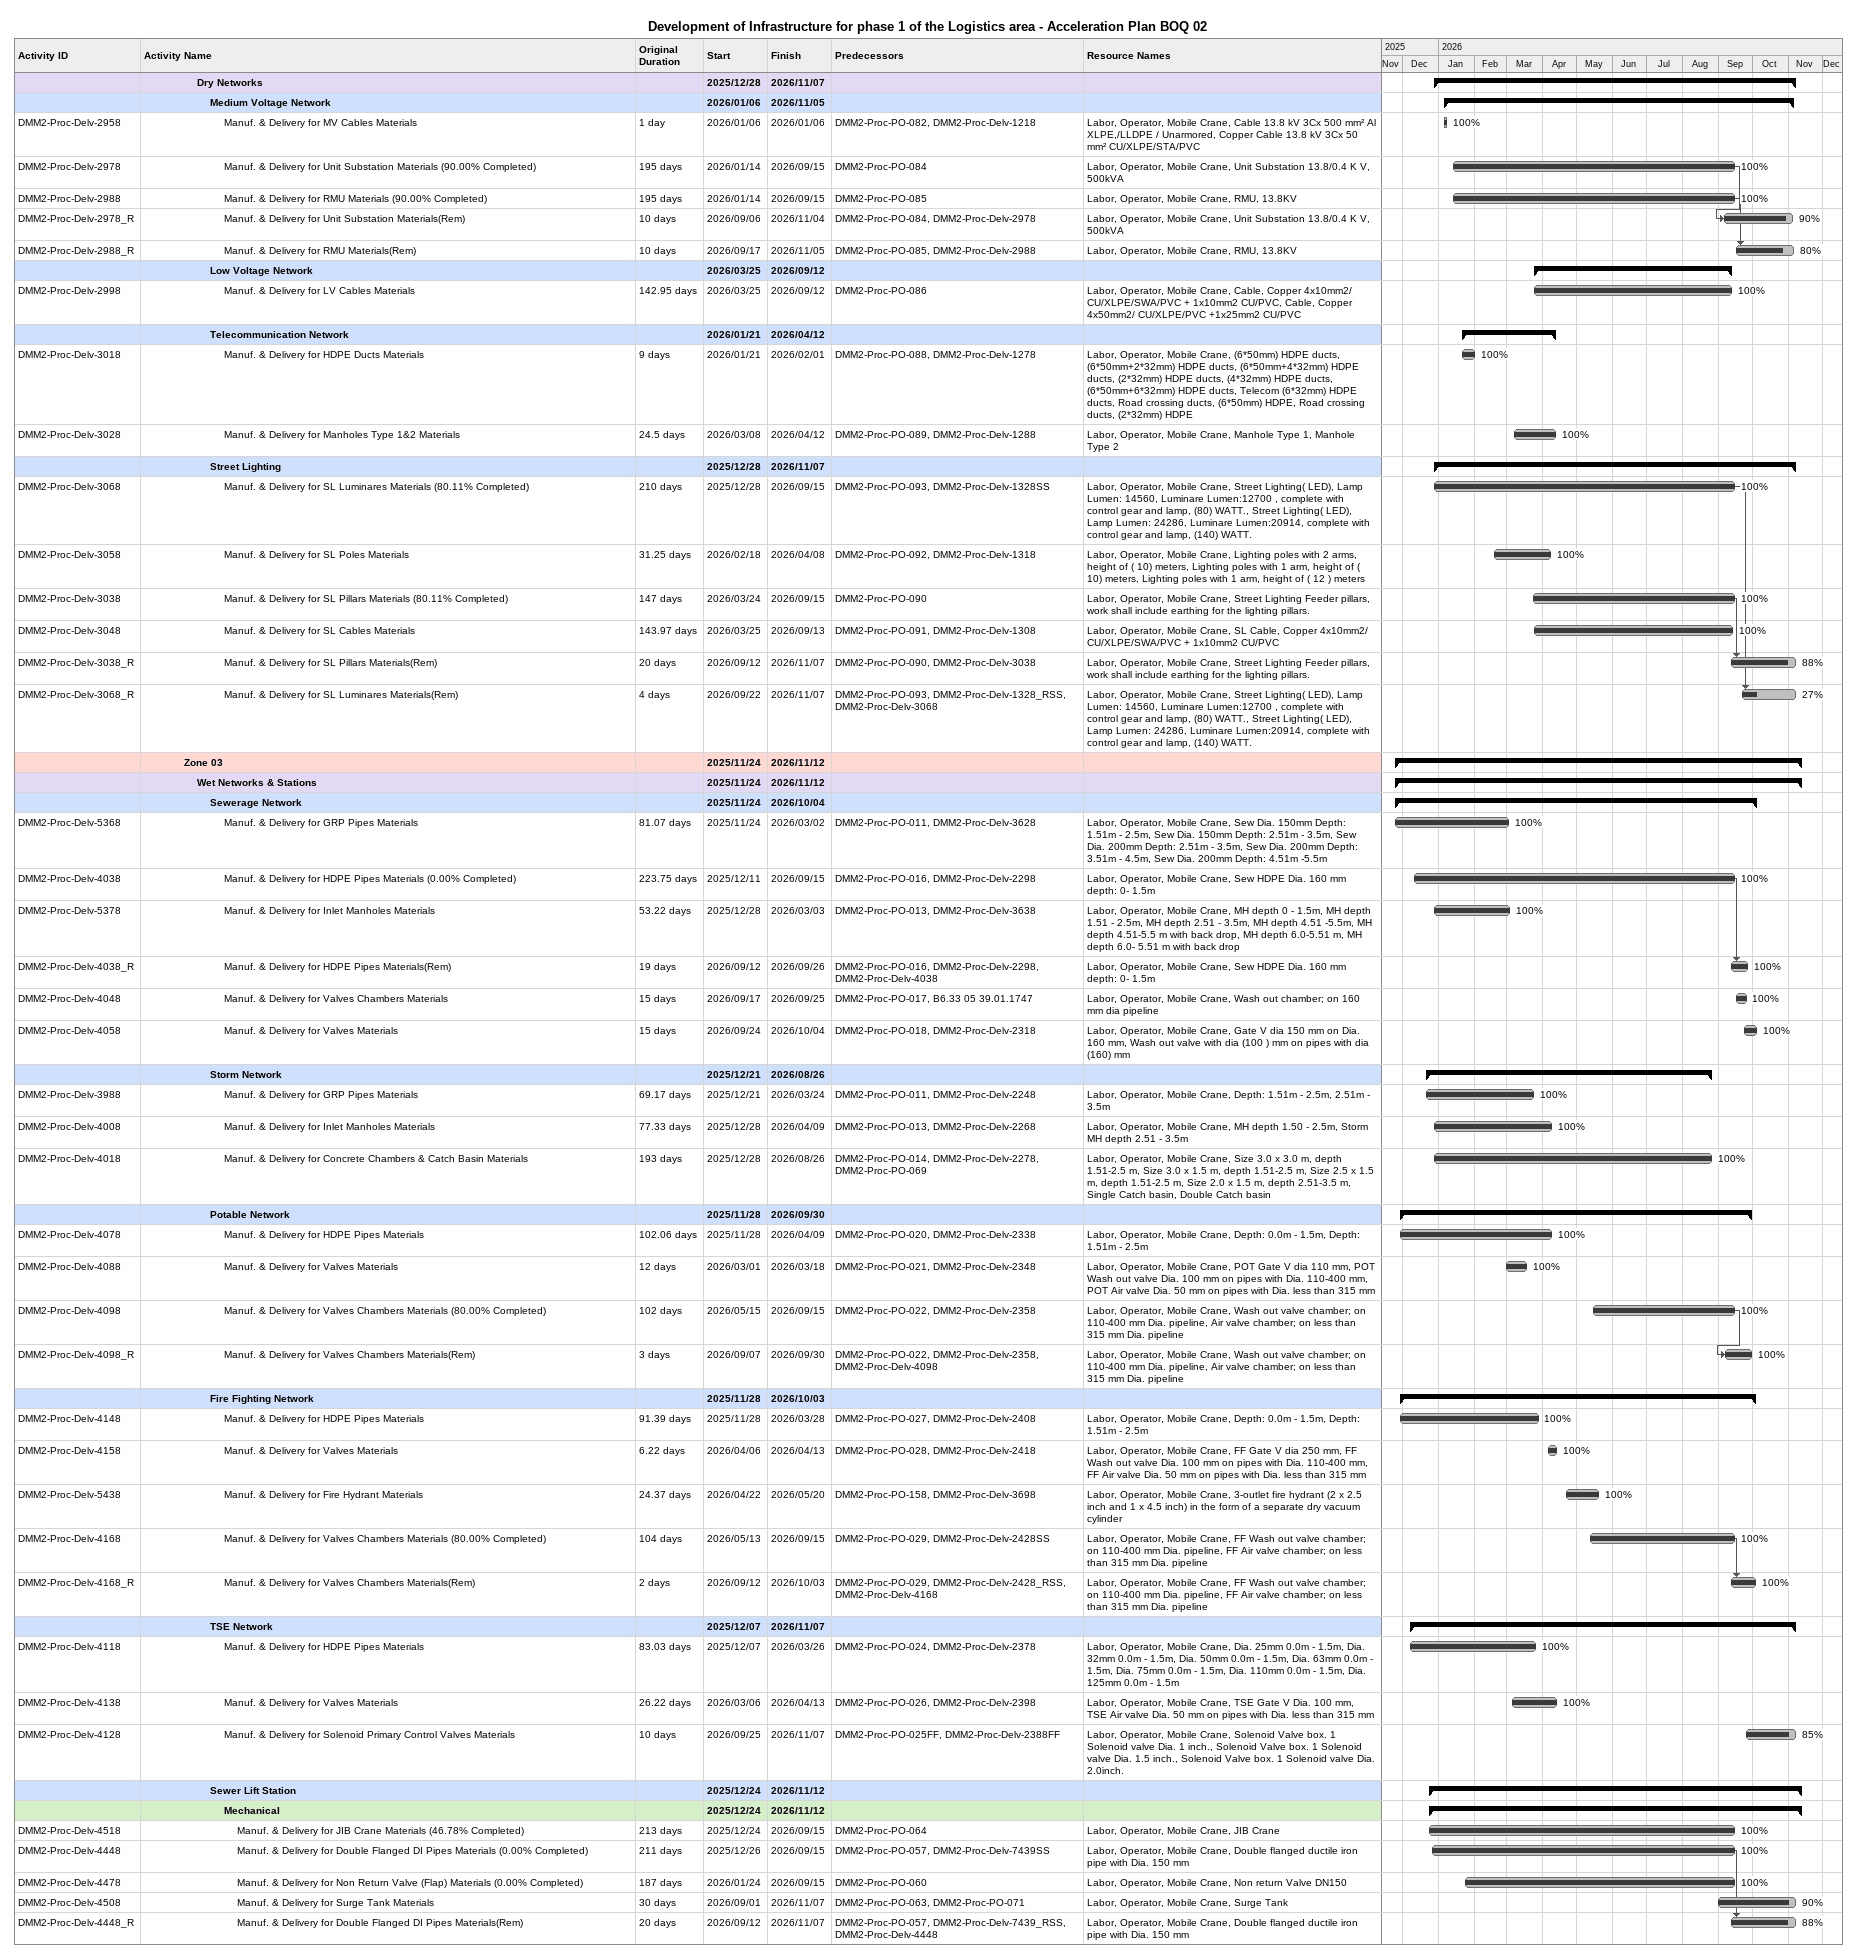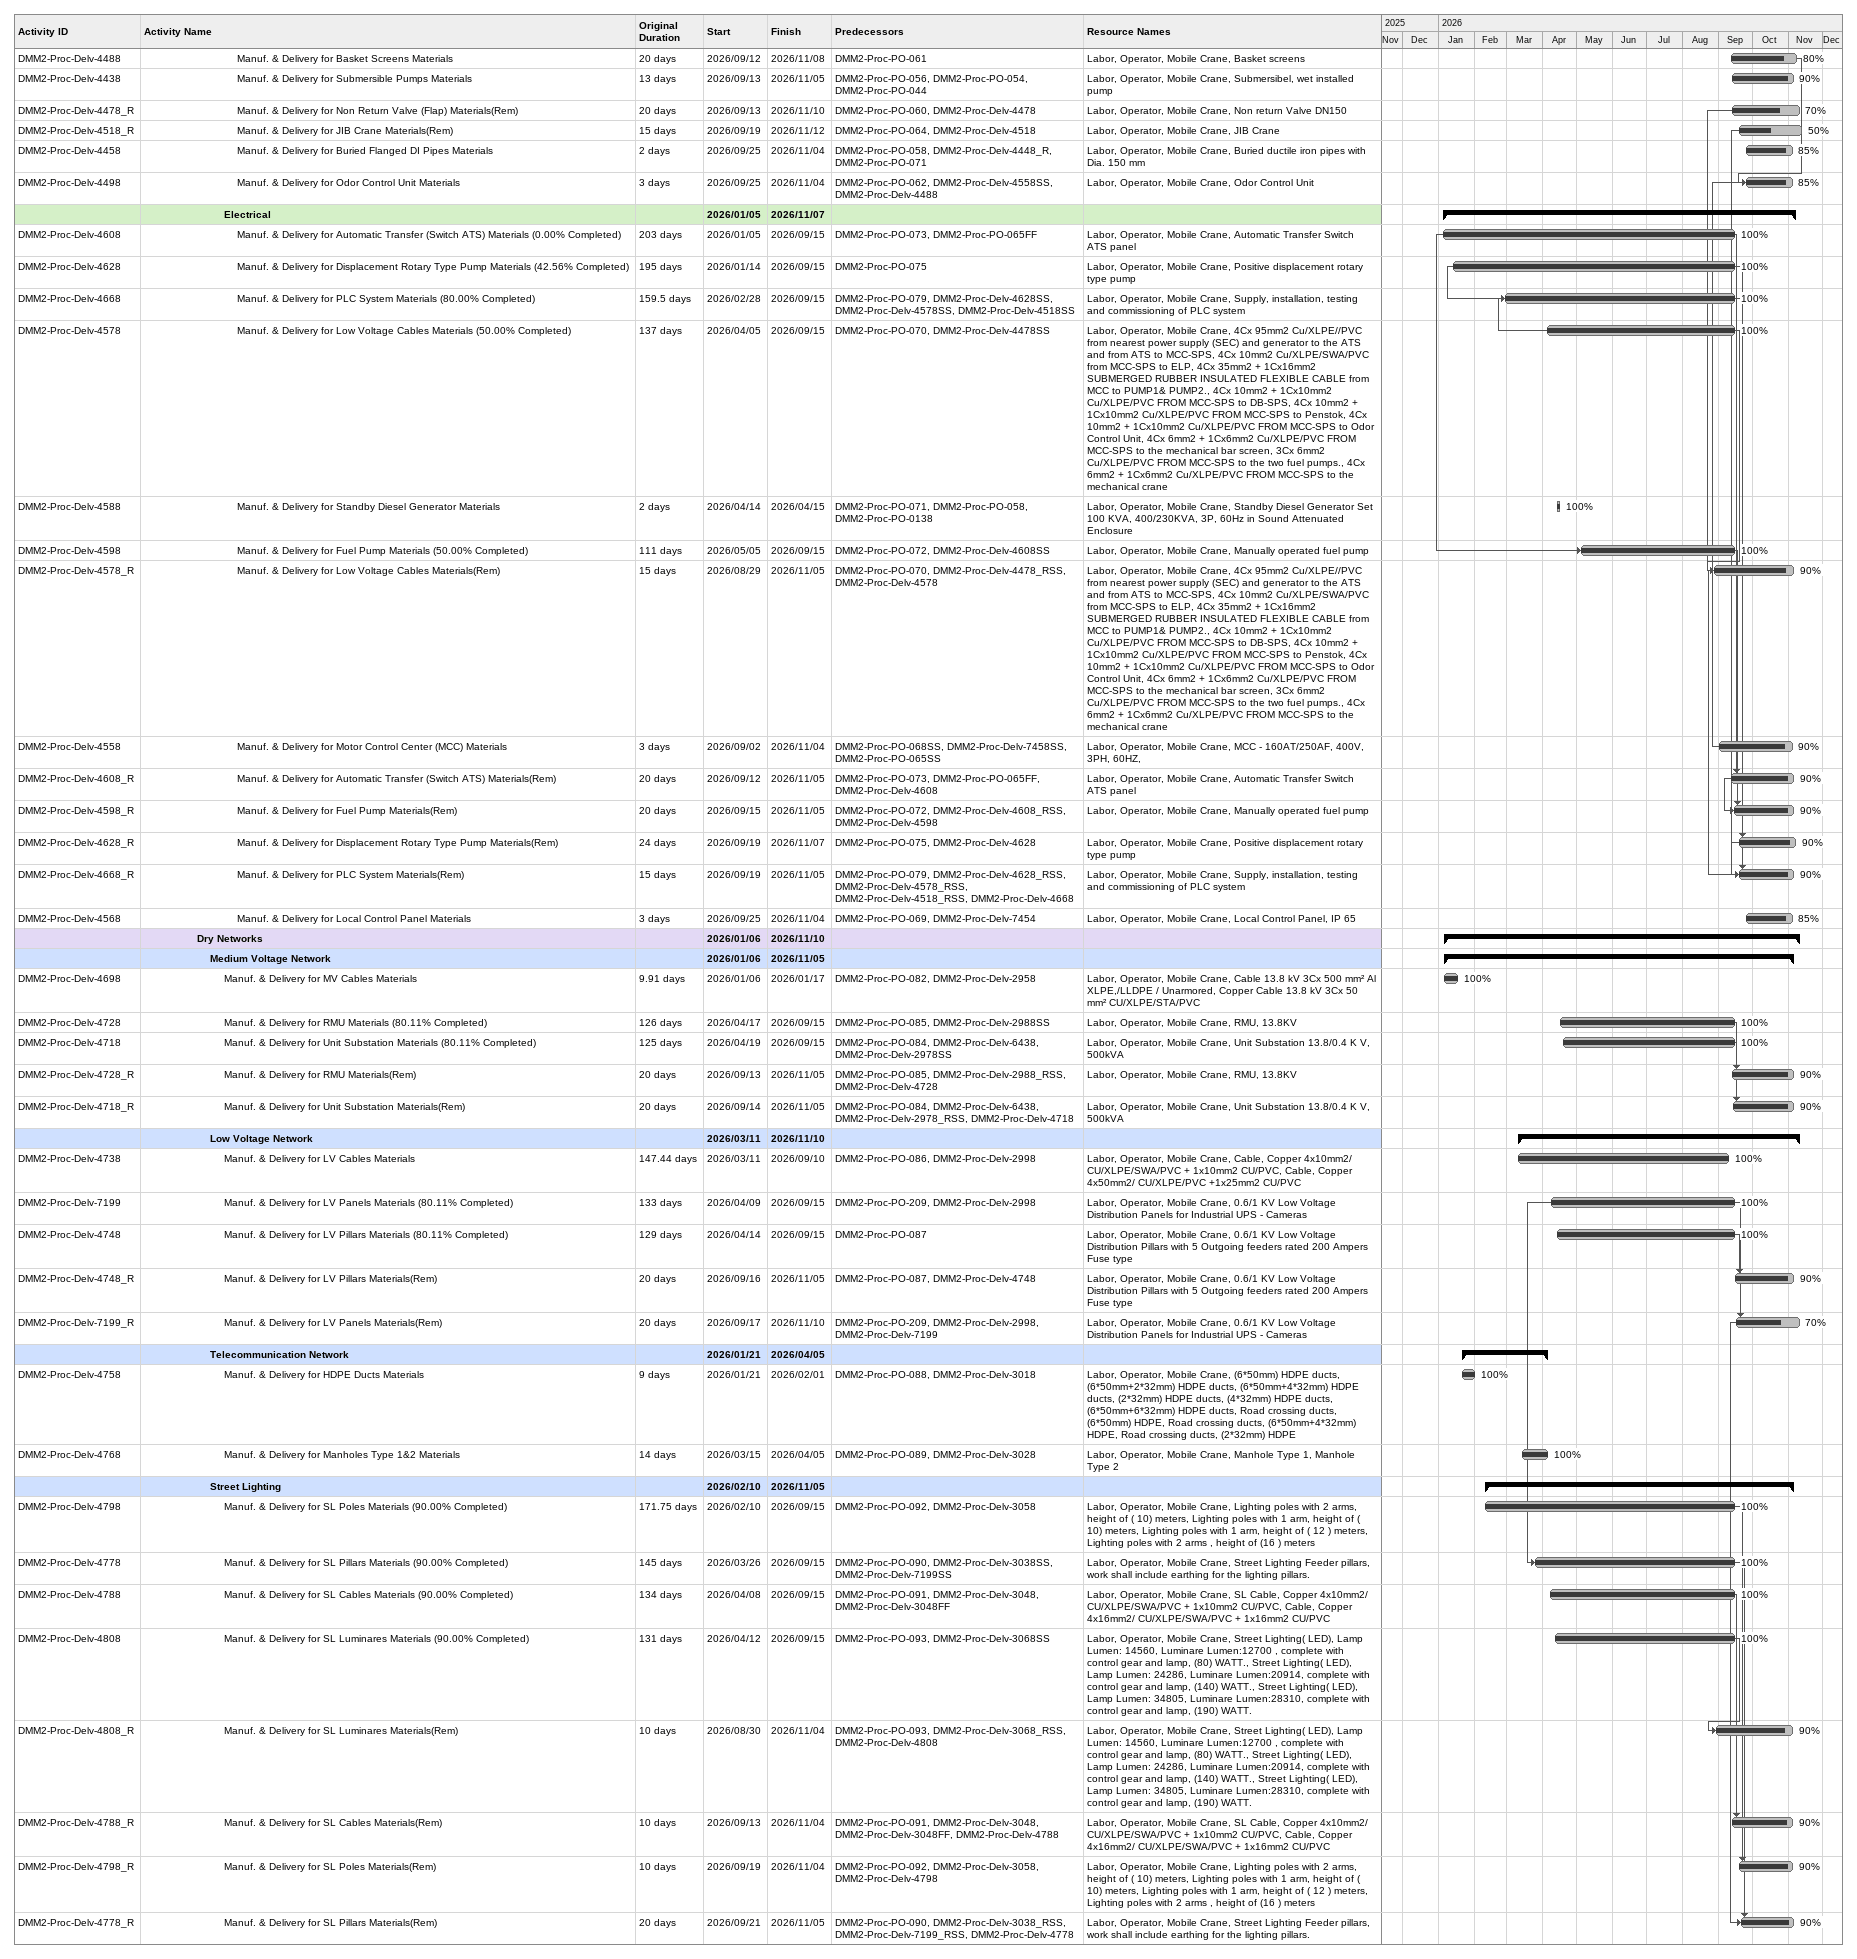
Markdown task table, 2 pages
Development of Infrastructure for phase 1 of the Logistics area - Acceleration Plan BOQ 02

| ID | Level | Task | Original duration | Start | Finish | Predecessors | Resources | % complete |
|---|---|---|---|---|---|---|---|---|
|  | 5 | **Dry Networks** |  | 2025-12-28 | 2026-11-07 |  |  |  |
|  | 6 | **Medium Voltage Network** |  | 2026-01-06 | 2026-11-05 |  |  |  |
| DMM2-Proc-Delv-2958 | 7 | Manuf. & Delivery for MV Cables Materials | 1d | 2026-01-06 | 2026-01-06 | DMM2-Proc-PO-082, DMM2-Proc-Delv-1218 | Labor, Operator, Mobile Crane, Cable 13.8 kV 3Cx 500 mm² Al XLPE,/LLDPE / Unarmored, Copper Cable 13.8 kV 3Cx 50 mm² CU/XLPE/STA/PVC | 100 |
| DMM2-Proc-Delv-2978 | 7 | Manuf. & Delivery for Unit Substation Materials (90.00% Completed) | 195d | 2026-01-14 | 2026-09-15 | DMM2-Proc-PO-084 | Labor, Operator, Mobile Crane, Unit Substation 13.8/0.4 K V, 500kVA | 100 |
| DMM2-Proc-Delv-2988 | 7 | Manuf. & Delivery for RMU Materials (90.00% Completed) | 195d | 2026-01-14 | 2026-09-15 | DMM2-Proc-PO-085 | Labor, Operator, Mobile Crane, RMU, 13.8KV | 100 |
| DMM2-Proc-Delv-2978_R | 7 | Manuf. & Delivery for Unit Substation Materials(Rem) | 10d | 2026-09-06 | 2026-11-04 | DMM2-Proc-PO-084, DMM2-Proc-Delv-2978 | Labor, Operator, Mobile Crane, Unit Substation 13.8/0.4 K V, 500kVA | 90 |
| DMM2-Proc-Delv-2988_R | 7 | Manuf. & Delivery for RMU Materials(Rem) | 10d | 2026-09-17 | 2026-11-05 | DMM2-Proc-PO-085, DMM2-Proc-Delv-2988 | Labor, Operator, Mobile Crane, RMU, 13.8KV | 80 |
|  | 6 | **Low Voltage Network** |  | 2026-03-25 | 2026-09-12 |  |  |  |
| DMM2-Proc-Delv-2998 | 7 | Manuf. & Delivery for LV Cables Materials | 142.95d | 2026-03-25 | 2026-09-12 | DMM2-Proc-PO-086 | Labor, Operator, Mobile Crane, Cable, Copper 4x10mm2/ CU/XLPE/SWA/PVC + 1x10mm2 CU/PVC, Cable, Copper 4x50mm2/ CU/XLPE/PVC +1x25mm2 CU/PVC | 100 |
|  | 6 | **Telecommunication Network** |  | 2026-01-21 | 2026-04-12 |  |  |  |
| DMM2-Proc-Delv-3018 | 7 | Manuf. & Delivery for HDPE Ducts Materials | 9d | 2026-01-21 | 2026-02-01 | DMM2-Proc-PO-088, DMM2-Proc-Delv-1278 | Labor, Operator, Mobile Crane, (6*50mm) HDPE ducts, (6*50mm+2*32mm) HDPE ducts, (6*50mm+4*32mm) HDPE ducts, (2*32mm) HDPE ducts, (4*32mm) HDPE ducts, (6*50mm+6*32mm) HDPE ducts, Telecom (6*32mm) HDPE ducts, Road crossing ducts, (6*50mm) HDPE, Road crossing ducts, (2*32mm) HDPE | 100 |
| DMM2-Proc-Delv-3028 | 7 | Manuf. & Delivery for Manholes Type 1&2 Materials | 24.5d | 2026-03-08 | 2026-04-12 | DMM2-Proc-PO-089, DMM2-Proc-Delv-1288 | Labor, Operator, Mobile Crane, Manhole Type 1, Manhole Type 2 | 100 |
|  | 6 | **Street Lighting** |  | 2025-12-28 | 2026-11-07 |  |  |  |
| DMM2-Proc-Delv-3068 | 7 | Manuf. & Delivery for SL Luminares Materials (80.11% Completed) | 210d | 2025-12-28 | 2026-09-15 | DMM2-Proc-PO-093, DMM2-Proc-Delv-1328SS | Labor, Operator, Mobile Crane, Street Lighting( LED), Lamp Lumen: 14560, Luminare Lumen:12700 , complete with control gear and lamp, (80) WATT., Street Lighting( LED), Lamp Lumen: 24286, Luminare Lumen:20914, complete with control gear and lamp, (140) WATT. | 100 |
| DMM2-Proc-Delv-3058 | 7 | Manuf. & Delivery for SL Poles Materials | 31.25d | 2026-02-18 | 2026-04-08 | DMM2-Proc-PO-092, DMM2-Proc-Delv-1318 | Labor, Operator, Mobile Crane, Lighting poles with 2 arms, height of ( 10) meters, Lighting poles with 1 arm, height of ( 10) meters, Lighting poles with 1 arm, height of ( 12 ) meters | 100 |
| DMM2-Proc-Delv-3038 | 7 | Manuf. & Delivery for SL Pillars Materials (80.11% Completed) | 147d | 2026-03-24 | 2026-09-15 | DMM2-Proc-PO-090 | Labor, Operator, Mobile Crane, Street Lighting Feeder pillars, work shall include earthing for the lighting pillars. | 100 |
| DMM2-Proc-Delv-3048 | 7 | Manuf. & Delivery for SL Cables Materials | 143.97d | 2026-03-25 | 2026-09-13 | DMM2-Proc-PO-091, DMM2-Proc-Delv-1308 | Labor, Operator, Mobile Crane, SL Cable, Copper 4x10mm2/ CU/XLPE/SWA/PVC + 1x10mm2 CU/PVC | 100 |
| DMM2-Proc-Delv-3038_R | 7 | Manuf. & Delivery for SL Pillars Materials(Rem) | 20d | 2026-09-12 | 2026-11-07 | DMM2-Proc-PO-090, DMM2-Proc-Delv-3038 | Labor, Operator, Mobile Crane, Street Lighting Feeder pillars, work shall include earthing for the lighting pillars. | 88 |
| DMM2-Proc-Delv-3068_R | 7 | Manuf. & Delivery for SL Luminares Materials(Rem) | 4d | 2026-09-22 | 2026-11-07 | DMM2-Proc-PO-093, DMM2-Proc-Delv-1328_RSS, DMM2-Proc-Delv-3068 | Labor, Operator, Mobile Crane, Street Lighting( LED), Lamp Lumen: 14560, Luminare Lumen:12700 , complete with control gear and lamp, (80) WATT., Street Lighting( LED), Lamp Lumen: 24286, Luminare Lumen:20914, complete with control gear and lamp, (140) WATT. | 27 |
|  | 4 | **Zone 03** |  | 2025-11-24 | 2026-11-12 |  |  |  |
|  | 5 | **Wet Networks & Stations** |  | 2025-11-24 | 2026-11-12 |  |  |  |
|  | 6 | **Sewerage Network** |  | 2025-11-24 | 2026-10-04 |  |  |  |
| DMM2-Proc-Delv-5368 | 7 | Manuf. & Delivery for GRP Pipes Materials | 81.07d | 2025-11-24 | 2026-03-02 | DMM2-Proc-PO-011, DMM2-Proc-Delv-3628 | Labor, Operator, Mobile Crane, Sew Dia. 150mm Depth: 1.51m - 2.5m, Sew Dia. 150mm Depth: 2.51m - 3.5m, Sew Dia. 200mm Depth: 2.51m - 3.5m, Sew Dia. 200mm Depth: 3.51m - 4.5m, Sew Dia. 200mm Depth: 4.51m -5.5m | 100 |
| DMM2-Proc-Delv-4038 | 7 | Manuf. & Delivery for HDPE Pipes Materials (0.00% Completed) | 223.75d | 2025-12-11 | 2026-09-15 | DMM2-Proc-PO-016, DMM2-Proc-Delv-2298 | Labor, Operator, Mobile Crane, Sew HDPE Dia. 160 mm depth: 0- 1.5m | 100 |
| DMM2-Proc-Delv-5378 | 7 | Manuf. & Delivery for Inlet Manholes Materials | 53.22d | 2025-12-28 | 2026-03-03 | DMM2-Proc-PO-013, DMM2-Proc-Delv-3638 | Labor, Operator, Mobile Crane, MH depth 0 - 1.5m, MH depth 1.51 - 2.5m, MH depth 2.51 - 3.5m, MH depth 4.51 -5.5m, MH depth 4.51-5.5 m with back drop, MH depth 6.0-5.51 m, MH depth 6.0- 5.51 m with back drop | 100 |
| DMM2-Proc-Delv-4038_R | 7 | Manuf. & Delivery for HDPE Pipes Materials(Rem) | 19d | 2026-09-12 | 2026-09-26 | DMM2-Proc-PO-016, DMM2-Proc-Delv-2298, DMM2-Proc-Delv-4038 | Labor, Operator, Mobile Crane, Sew HDPE Dia. 160 mm depth: 0- 1.5m | 100 |
| DMM2-Proc-Delv-4048 | 7 | Manuf. & Delivery for Valves Chambers Materials | 15d | 2026-09-17 | 2026-09-25 | DMM2-Proc-PO-017, B6.33 05 39.01.1747 | Labor, Operator, Mobile Crane, Wash out chamber; on 160 mm dia pipeline | 100 |
| DMM2-Proc-Delv-4058 | 7 | Manuf. & Delivery for Valves Materials | 15d | 2026-09-24 | 2026-10-04 | DMM2-Proc-PO-018, DMM2-Proc-Delv-2318 | Labor, Operator, Mobile Crane, Gate V dia 150 mm on Dia. 160 mm, Wash out valve with dia (100 ) mm on pipes with dia (160) mm | 100 |
|  | 6 | **Storm Network** |  | 2025-12-21 | 2026-08-26 |  |  |  |
| DMM2-Proc-Delv-3988 | 7 | Manuf. & Delivery for GRP Pipes Materials | 69.17d | 2025-12-21 | 2026-03-24 | DMM2-Proc-PO-011, DMM2-Proc-Delv-2248 | Labor, Operator, Mobile Crane, Depth: 1.51m - 2.5m, 2.51m - 3.5m | 100 |
| DMM2-Proc-Delv-4008 | 7 | Manuf. & Delivery for Inlet Manholes Materials | 77.33d | 2025-12-28 | 2026-04-09 | DMM2-Proc-PO-013, DMM2-Proc-Delv-2268 | Labor, Operator, Mobile Crane, MH depth 1.50 - 2.5m, Storm MH depth 2.51 - 3.5m | 100 |
| DMM2-Proc-Delv-4018 | 7 | Manuf. & Delivery for Concrete Chambers & Catch Basin Materials | 193d | 2025-12-28 | 2026-08-26 | DMM2-Proc-PO-014, DMM2-Proc-Delv-2278, DMM2-Proc-PO-069 | Labor, Operator, Mobile Crane, Size 3.0 x 3.0 m, depth 1.51-2.5 m, Size 3.0 x 1.5 m, depth 1.51-2.5 m, Size 2.5 x 1.5 m, depth 1.51-2.5 m, Size 2.0 x 1.5 m, depth 2.51-3.5 m, Single Catch basin, Double Catch basin | 100 |
|  | 6 | **Potable Network** |  | 2025-11-28 | 2026-09-30 |  |  |  |
| DMM2-Proc-Delv-4078 | 7 | Manuf. & Delivery for HDPE Pipes Materials | 102.06d | 2025-11-28 | 2026-04-09 | DMM2-Proc-PO-020, DMM2-Proc-Delv-2338 | Labor, Operator, Mobile Crane, Depth: 0.0m - 1.5m, Depth: 1.51m - 2.5m | 100 |
| DMM2-Proc-Delv-4088 | 7 | Manuf. & Delivery for Valves Materials | 12d | 2026-03-01 | 2026-03-18 | DMM2-Proc-PO-021, DMM2-Proc-Delv-2348 | Labor, Operator, Mobile Crane, POT Gate V dia 110 mm, POT Wash out valve Dia. 100 mm on pipes with Dia. 110-400 mm, POT Air valve Dia. 50 mm on pipes with Dia. less than 315 mm | 100 |
| DMM2-Proc-Delv-4098 | 7 | Manuf. & Delivery for Valves Chambers Materials (80.00% Completed) | 102d | 2026-05-15 | 2026-09-15 | DMM2-Proc-PO-022, DMM2-Proc-Delv-2358 | Labor, Operator, Mobile Crane, Wash out valve chamber; on 110-400 mm Dia. pipeline, Air valve chamber; on less than 315 mm Dia. pipeline | 100 |
| DMM2-Proc-Delv-4098_R | 7 | Manuf. & Delivery for Valves Chambers Materials(Rem) | 3d | 2026-09-07 | 2026-09-30 | DMM2-Proc-PO-022, DMM2-Proc-Delv-2358, DMM2-Proc-Delv-4098 | Labor, Operator, Mobile Crane, Wash out valve chamber; on 110-400 mm Dia. pipeline, Air valve chamber; on less than 315 mm Dia. pipeline | 100 |
|  | 6 | **Fire Fighting Network** |  | 2025-11-28 | 2026-10-03 |  |  |  |
| DMM2-Proc-Delv-4148 | 7 | Manuf. & Delivery for HDPE Pipes Materials | 91.39d | 2025-11-28 | 2026-03-28 | DMM2-Proc-PO-027, DMM2-Proc-Delv-2408 | Labor, Operator, Mobile Crane, Depth: 0.0m - 1.5m, Depth: 1.51m - 2.5m | 100 |
| DMM2-Proc-Delv-4158 | 7 | Manuf. & Delivery for Valves Materials | 6.22d | 2026-04-06 | 2026-04-13 | DMM2-Proc-PO-028, DMM2-Proc-Delv-2418 | Labor, Operator, Mobile Crane, FF Gate V dia 250 mm, FF Wash out valve Dia. 100 mm on pipes with Dia. 110-400 mm, FF Air valve Dia. 50 mm on pipes with Dia. less than 315 mm | 100 |
| DMM2-Proc-Delv-5438 | 7 | Manuf. & Delivery for Fire Hydrant Materials | 24.37d | 2026-04-22 | 2026-05-20 | DMM2-Proc-PO-158, DMM2-Proc-Delv-3698 | Labor, Operator, Mobile Crane, 3-outlet fire hydrant (2 x 2.5 inch and 1 x 4.5 inch) in the form of a separate dry vacuum cylinder | 100 |
| DMM2-Proc-Delv-4168 | 7 | Manuf. & Delivery for Valves Chambers Materials (80.00% Completed) | 104d | 2026-05-13 | 2026-09-15 | DMM2-Proc-PO-029, DMM2-Proc-Delv-2428SS | Labor, Operator, Mobile Crane, FF Wash out valve chamber; on 110-400 mm Dia. pipeline, FF Air valve chamber; on less than 315 mm Dia. pipeline | 100 |
| DMM2-Proc-Delv-4168_R | 7 | Manuf. & Delivery for Valves Chambers Materials(Rem) | 2d | 2026-09-12 | 2026-10-03 | DMM2-Proc-PO-029, DMM2-Proc-Delv-2428_RSS, DMM2-Proc-Delv-4168 | Labor, Operator, Mobile Crane, FF Wash out valve chamber; on 110-400 mm Dia. pipeline, FF Air valve chamber; on less than 315 mm Dia. pipeline | 100 |
|  | 6 | **TSE Network** |  | 2025-12-07 | 2026-11-07 |  |  |  |
| DMM2-Proc-Delv-4118 | 7 | Manuf. & Delivery for HDPE Pipes Materials | 83.03d | 2025-12-07 | 2026-03-26 | DMM2-Proc-PO-024, DMM2-Proc-Delv-2378 | Labor, Operator, Mobile Crane, Dia. 25mm 0.0m - 1.5m, Dia. 32mm 0.0m - 1.5m, Dia. 50mm 0.0m - 1.5m, Dia. 63mm 0.0m - 1.5m, Dia. 75mm 0.0m - 1.5m, Dia. 110mm 0.0m - 1.5m, Dia. 125mm 0.0m - 1.5m | 100 |
| DMM2-Proc-Delv-4138 | 7 | Manuf. & Delivery for Valves Materials | 26.22d | 2026-03-06 | 2026-04-13 | DMM2-Proc-PO-026, DMM2-Proc-Delv-2398 | Labor, Operator, Mobile Crane, TSE Gate V Dia. 100 mm, TSE Air valve Dia. 50 mm on pipes with Dia. less than 315 mm | 100 |
| DMM2-Proc-Delv-4128 | 7 | Manuf. & Delivery for Solenoid Primary Control Valves Materials | 10d | 2026-09-25 | 2026-11-07 | DMM2-Proc-PO-025FF, DMM2-Proc-Delv-2388FF | Labor, Operator, Mobile Crane, Solenoid Valve box. 1 Solenoid valve Dia. 1 inch., Solenoid Valve box. 1 Solenoid valve Dia. 1.5 inch., Solenoid Valve box. 1 Solenoid valve Dia. 2.0inch. | 85 |
|  | 6 | **Sewer Lift Station** |  | 2025-12-24 | 2026-11-12 |  |  |  |
|  | 7 | **Mechanical** |  | 2025-12-24 | 2026-11-12 |  |  |  |
| DMM2-Proc-Delv-4518 | 8 | Manuf. & Delivery for JIB Crane Materials (46.78% Completed) | 213d | 2025-12-24 | 2026-09-15 | DMM2-Proc-PO-064 | Labor, Operator, Mobile Crane, JIB Crane | 100 |
| DMM2-Proc-Delv-4448 | 8 | Manuf. & Delivery for Double Flanged DI Pipes Materials (0.00% Completed) | 211d | 2025-12-26 | 2026-09-15 | DMM2-Proc-PO-057, DMM2-Proc-Delv-7439SS | Labor, Operator, Mobile Crane, Double flanged ductile iron pipe with Dia. 150 mm | 100 |
| DMM2-Proc-Delv-4478 | 8 | Manuf. & Delivery for Non Return Valve (Flap) Materials (0.00% Completed) | 187d | 2026-01-24 | 2026-09-15 | DMM2-Proc-PO-060 | Labor, Operator, Mobile Crane, Non return Valve DN150 | 100 |
| DMM2-Proc-Delv-4508 | 8 | Manuf. & Delivery for Surge Tank Materials | 30d | 2026-09-01 | 2026-11-07 | DMM2-Proc-PO-063, DMM2-Proc-PO-071 | Labor, Operator, Mobile Crane, Surge Tank | 90 |
| DMM2-Proc-Delv-4448_R | 8 | Manuf. & Delivery for Double Flanged DI Pipes Materials(Rem) | 20d | 2026-09-12 | 2026-11-07 | DMM2-Proc-PO-057, DMM2-Proc-Delv-7439_RSS, DMM2-Proc-Delv-4448 | Labor, Operator, Mobile Crane, Double flanged ductile iron pipe with Dia. 150 mm | 88 |
| DMM2-Proc-Delv-4488 | 8 | Manuf. & Delivery for Basket Screens Materials | 20d | 2026-09-12 | 2026-11-08 | DMM2-Proc-PO-061 | Labor, Operator, Mobile Crane, Basket screens | 80 |
| DMM2-Proc-Delv-4438 | 8 | Manuf. & Delivery for Submersible Pumps Materials | 13d | 2026-09-13 | 2026-11-05 | DMM2-Proc-PO-056, DMM2-Proc-PO-054, DMM2-Proc-PO-044 | Labor, Operator, Mobile Crane, Submersibel, wet installed pump | 90 |
| DMM2-Proc-Delv-4478_R | 8 | Manuf. & Delivery for Non Return Valve (Flap) Materials(Rem) | 20d | 2026-09-13 | 2026-11-10 | DMM2-Proc-PO-060, DMM2-Proc-Delv-4478 | Labor, Operator, Mobile Crane, Non return Valve DN150 | 70 |
| DMM2-Proc-Delv-4518_R | 8 | Manuf. & Delivery for JIB Crane Materials(Rem) | 15d | 2026-09-19 | 2026-11-12 | DMM2-Proc-PO-064, DMM2-Proc-Delv-4518 | Labor, Operator, Mobile Crane, JIB Crane | 50 |
| DMM2-Proc-Delv-4458 | 8 | Manuf. & Delivery for Buried Flanged DI Pipes Materials | 2d | 2026-09-25 | 2026-11-04 | DMM2-Proc-PO-058, DMM2-Proc-Delv-4448_R, DMM2-Proc-PO-071 | Labor, Operator, Mobile Crane, Buried ductile iron pipes with Dia. 150 mm | 85 |
| DMM2-Proc-Delv-4498 | 8 | Manuf. & Delivery for Odor Control Unit Materials | 3d | 2026-09-25 | 2026-11-04 | DMM2-Proc-PO-062, DMM2-Proc-Delv-4558SS, DMM2-Proc-Delv-4488 | Labor, Operator, Mobile Crane, Odor Control Unit | 85 |
|  | 7 | **Electrical** |  | 2026-01-05 | 2026-11-07 |  |  |  |
| DMM2-Proc-Delv-4608 | 8 | Manuf. & Delivery for Automatic Transfer (Switch ATS) Materials (0.00% Completed) | 203d | 2026-01-05 | 2026-09-15 | DMM2-Proc-PO-073, DMM2-Proc-PO-065FF | Labor, Operator, Mobile Crane, Automatic Transfer Switch ATS panel | 100 |
| DMM2-Proc-Delv-4628 | 8 | Manuf. & Delivery for Displacement Rotary Type Pump Materials (42.56% Completed) | 195d | 2026-01-14 | 2026-09-15 | DMM2-Proc-PO-075 | Labor, Operator, Mobile Crane, Positive displacement rotary type pump | 100 |
| DMM2-Proc-Delv-4668 | 8 | Manuf. & Delivery for PLC System Materials (80.00% Completed) | 159.5d | 2026-02-28 | 2026-09-15 | DMM2-Proc-PO-079, DMM2-Proc-Delv-4628SS, DMM2-Proc-Delv-4578SS, DMM2-Proc-Delv-4518SS | Labor, Operator, Mobile Crane, Supply, installation, testing and commissioning of PLC system | 100 |
| DMM2-Proc-Delv-4578 | 8 | Manuf. & Delivery for Low Voltage Cables Materials (50.00% Completed) | 137d | 2026-04-05 | 2026-09-15 | DMM2-Proc-PO-070, DMM2-Proc-Delv-4478SS | Labor, Operator, Mobile Crane, 4Cx 95mm2 Cu/XLPE//PVC from nearest power supply (SEC) and generator to the ATS and from ATS to MCC-SPS, 4Cx 10mm2 Cu/XLPE/SWA/PVC from MCC-SPS to ELP, 4Cx 35mm2 + 1Cx16mm2 SUBMERGED RUBBER INSULATED FLEXIBLE CABLE from MCC to PUMP1& PUMP2., 4Cx 10mm2 + 1Cx10mm2 Cu/XLPE/PVC FROM MCC-SPS to DB-SPS, 4Cx 10mm2 + 1Cx10mm2 Cu/XLPE/PVC FROM MCC-SPS to Penstok, 4Cx 10mm2 + 1Cx10mm2 Cu/XLPE/PVC FROM MCC-SPS to Odor Control Unit, 4Cx 6mm2 + 1Cx6mm2 Cu/XLPE/PVC FROM MCC-SPS to the mechanical bar screen, 3Cx 6mm2 Cu/XLPE/PVC FROM MCC-SPS to the two fuel pumps., 4Cx 6mm2 + 1Cx6mm2 Cu/XLPE/PVC FROM MCC-SPS to the mechanical crane | 100 |
| DMM2-Proc-Delv-4588 | 8 | Manuf. & Delivery for Standby Diesel Generator Materials | 2d | 2026-04-14 | 2026-04-15 | DMM2-Proc-PO-071, DMM2-Proc-PO-058, DMM2-Proc-PO-0138 | Labor, Operator, Mobile Crane, Standby Diesel Generator Set 100 KVA, 400/230KVA, 3P, 60Hz in Sound Attenuated Enclosure | 100 |
| DMM2-Proc-Delv-4598 | 8 | Manuf. & Delivery for Fuel Pump Materials (50.00% Completed) | 111d | 2026-05-05 | 2026-09-15 | DMM2-Proc-PO-072, DMM2-Proc-Delv-4608SS | Labor, Operator, Mobile Crane, Manually operated fuel pump | 100 |
| DMM2-Proc-Delv-4578_R | 8 | Manuf. & Delivery for Low Voltage Cables Materials(Rem) | 15d | 2026-08-29 | 2026-11-05 | DMM2-Proc-PO-070, DMM2-Proc-Delv-4478_RSS, DMM2-Proc-Delv-4578 | Labor, Operator, Mobile Crane, 4Cx 95mm2 Cu/XLPE//PVC from nearest power supply (SEC) and generator to the ATS and from ATS to MCC-SPS, 4Cx 10mm2 Cu/XLPE/SWA/PVC from MCC-SPS to ELP, 4Cx 35mm2 + 1Cx16mm2 SUBMERGED RUBBER INSULATED FLEXIBLE CABLE from MCC to PUMP1& PUMP2., 4Cx 10mm2 + 1Cx10mm2 Cu/XLPE/PVC FROM MCC-SPS to DB-SPS, 4Cx 10mm2 + 1Cx10mm2 Cu/XLPE/PVC FROM MCC-SPS to Penstok, 4Cx 10mm2 + 1Cx10mm2 Cu/XLPE/PVC FROM MCC-SPS to Odor Control Unit, 4Cx 6mm2 + 1Cx6mm2 Cu/XLPE/PVC FROM MCC-SPS to the mechanical bar screen, 3Cx 6mm2 Cu/XLPE/PVC FROM MCC-SPS to the two fuel pumps., 4Cx 6mm2 + 1Cx6mm2 Cu/XLPE/PVC FROM MCC-SPS to the mechanical crane | 90 |
| DMM2-Proc-Delv-4558 | 8 | Manuf. & Delivery for Motor Control Center (MCC) Materials | 3d | 2026-09-02 | 2026-11-04 | DMM2-Proc-PO-068SS, DMM2-Proc-Delv-7458SS, DMM2-Proc-PO-065SS | Labor, Operator, Mobile Crane, MCC - 160AT/250AF, 400V, 3PH, 60HZ, | 90 |
| DMM2-Proc-Delv-4608_R | 8 | Manuf. & Delivery for Automatic Transfer (Switch ATS) Materials(Rem) | 20d | 2026-09-12 | 2026-11-05 | DMM2-Proc-PO-073, DMM2-Proc-PO-065FF, DMM2-Proc-Delv-4608 | Labor, Operator, Mobile Crane, Automatic Transfer Switch ATS panel | 90 |
| DMM2-Proc-Delv-4598_R | 8 | Manuf. & Delivery for Fuel Pump Materials(Rem) | 20d | 2026-09-15 | 2026-11-05 | DMM2-Proc-PO-072, DMM2-Proc-Delv-4608_RSS, DMM2-Proc-Delv-4598 | Labor, Operator, Mobile Crane, Manually operated fuel pump | 90 |
| DMM2-Proc-Delv-4628_R | 8 | Manuf. & Delivery for Displacement Rotary Type Pump Materials(Rem) | 24d | 2026-09-19 | 2026-11-07 | DMM2-Proc-PO-075, DMM2-Proc-Delv-4628 | Labor, Operator, Mobile Crane, Positive displacement rotary type pump | 90 |
| DMM2-Proc-Delv-4668_R | 8 | Manuf. & Delivery for PLC System Materials(Rem) | 15d | 2026-09-19 | 2026-11-05 | DMM2-Proc-PO-079, DMM2-Proc-Delv-4628_RSS, DMM2-Proc-Delv-4578_RSS, DMM2-Proc-Delv-4518_RSS, DMM2-Proc-Delv-4668 | Labor, Operator, Mobile Crane, Supply, installation, testing and commissioning of PLC system | 90 |
| DMM2-Proc-Delv-4568 | 8 | Manuf. & Delivery for Local Control Panel Materials | 3d | 2026-09-25 | 2026-11-04 | DMM2-Proc-PO-069, DMM2-Proc-Delv-7454 | Labor, Operator, Mobile Crane, Local Control Panel, IP 65 | 85 |
|  | 5 | **Dry Networks** |  | 2026-01-06 | 2026-11-10 |  |  |  |
|  | 6 | **Medium Voltage Network** |  | 2026-01-06 | 2026-11-05 |  |  |  |
| DMM2-Proc-Delv-4698 | 7 | Manuf. & Delivery for MV Cables Materials | 9.91d | 2026-01-06 | 2026-01-17 | DMM2-Proc-PO-082, DMM2-Proc-Delv-2958 | Labor, Operator, Mobile Crane, Cable 13.8 kV 3Cx 500 mm² Al XLPE,/LLDPE / Unarmored, Copper Cable 13.8 kV 3Cx 50 mm² CU/XLPE/STA/PVC | 100 |
| DMM2-Proc-Delv-4728 | 7 | Manuf. & Delivery for RMU Materials (80.11% Completed) | 126d | 2026-04-17 | 2026-09-15 | DMM2-Proc-PO-085, DMM2-Proc-Delv-2988SS | Labor, Operator, Mobile Crane, RMU, 13.8KV | 100 |
| DMM2-Proc-Delv-4718 | 7 | Manuf. & Delivery for Unit Substation Materials (80.11% Completed) | 125d | 2026-04-19 | 2026-09-15 | DMM2-Proc-PO-084, DMM2-Proc-Delv-6438, DMM2-Proc-Delv-2978SS | Labor, Operator, Mobile Crane, Unit Substation 13.8/0.4 K V, 500kVA | 100 |
| DMM2-Proc-Delv-4728_R | 7 | Manuf. & Delivery for RMU Materials(Rem) | 20d | 2026-09-13 | 2026-11-05 | DMM2-Proc-PO-085, DMM2-Proc-Delv-2988_RSS, DMM2-Proc-Delv-4728 | Labor, Operator, Mobile Crane, RMU, 13.8KV | 90 |
| DMM2-Proc-Delv-4718_R | 7 | Manuf. & Delivery for Unit Substation Materials(Rem) | 20d | 2026-09-14 | 2026-11-05 | DMM2-Proc-PO-084, DMM2-Proc-Delv-6438, DMM2-Proc-Delv-2978_RSS, DMM2-Proc-Delv-4718 | Labor, Operator, Mobile Crane, Unit Substation 13.8/0.4 K V, 500kVA | 90 |
|  | 6 | **Low Voltage Network** |  | 2026-03-11 | 2026-11-10 |  |  |  |
| DMM2-Proc-Delv-4738 | 7 | Manuf. & Delivery for LV Cables Materials | 147.44d | 2026-03-11 | 2026-09-10 | DMM2-Proc-PO-086, DMM2-Proc-Delv-2998 | Labor, Operator, Mobile Crane, Cable, Copper 4x10mm2/ CU/XLPE/SWA/PVC + 1x10mm2 CU/PVC, Cable, Copper 4x50mm2/ CU/XLPE/PVC +1x25mm2 CU/PVC | 100 |
| DMM2-Proc-Delv-7199 | 7 | Manuf. & Delivery for LV Panels Materials (80.11% Completed) | 133d | 2026-04-09 | 2026-09-15 | DMM2-Proc-PO-209, DMM2-Proc-Delv-2998 | Labor, Operator, Mobile Crane, 0.6/1 KV Low Voltage Distribution Panels for Industrial UPS - Cameras | 100 |
| DMM2-Proc-Delv-4748 | 7 | Manuf. & Delivery for LV Pillars Materials (80.11% Completed) | 129d | 2026-04-14 | 2026-09-15 | DMM2-Proc-PO-087 | Labor, Operator, Mobile Crane, 0.6/1 KV Low Voltage Distribution Pillars with 5 Outgoing feeders rated 200 Ampers Fuse type | 100 |
| DMM2-Proc-Delv-4748_R | 7 | Manuf. & Delivery for LV Pillars Materials(Rem) | 20d | 2026-09-16 | 2026-11-05 | DMM2-Proc-PO-087, DMM2-Proc-Delv-4748 | Labor, Operator, Mobile Crane, 0.6/1 KV Low Voltage Distribution Pillars with 5 Outgoing feeders rated 200 Ampers Fuse type | 90 |
| DMM2-Proc-Delv-7199_R | 7 | Manuf. & Delivery for LV Panels Materials(Rem) | 20d | 2026-09-17 | 2026-11-10 | DMM2-Proc-PO-209, DMM2-Proc-Delv-2998, DMM2-Proc-Delv-7199 | Labor, Operator, Mobile Crane, 0.6/1 KV Low Voltage Distribution Panels for Industrial UPS - Cameras | 70 |
|  | 6 | **Telecommunication Network** |  | 2026-01-21 | 2026-04-05 |  |  |  |
| DMM2-Proc-Delv-4758 | 7 | Manuf. & Delivery for HDPE Ducts Materials | 9d | 2026-01-21 | 2026-02-01 | DMM2-Proc-PO-088, DMM2-Proc-Delv-3018 | Labor, Operator, Mobile Crane, (6*50mm) HDPE ducts, (6*50mm+2*32mm) HDPE ducts, (6*50mm+4*32mm) HDPE ducts, (2*32mm) HDPE ducts, (4*32mm) HDPE ducts, (6*50mm+6*32mm) HDPE ducts, Road crossing ducts, (6*50mm) HDPE, Road crossing ducts, (6*50mm+4*32mm) HDPE, Road crossing ducts, (2*32mm) HDPE | 100 |
| DMM2-Proc-Delv-4768 | 7 | Manuf. & Delivery for Manholes Type 1&2 Materials | 14d | 2026-03-15 | 2026-04-05 | DMM2-Proc-PO-089, DMM2-Proc-Delv-3028 | Labor, Operator, Mobile Crane, Manhole Type 1, Manhole Type 2 | 100 |
|  | 6 | **Street Lighting** |  | 2026-02-10 | 2026-11-05 |  |  |  |
| DMM2-Proc-Delv-4798 | 7 | Manuf. & Delivery for SL Poles Materials (90.00% Completed) | 171.75d | 2026-02-10 | 2026-09-15 | DMM2-Proc-PO-092, DMM2-Proc-Delv-3058 | Labor, Operator, Mobile Crane, Lighting poles with 2 arms, height of ( 10) meters, Lighting poles with 1 arm, height of ( 10) meters, Lighting poles with 1 arm, height of ( 12 ) meters, Lighting poles with 2 arms , height of (16 ) meters | 100 |
| DMM2-Proc-Delv-4778 | 7 | Manuf. & Delivery for SL Pillars Materials (90.00% Completed) | 145d | 2026-03-26 | 2026-09-15 | DMM2-Proc-PO-090, DMM2-Proc-Delv-3038SS, DMM2-Proc-Delv-7199SS | Labor, Operator, Mobile Crane, Street Lighting Feeder pillars, work shall include earthing for the lighting pillars. | 100 |
| DMM2-Proc-Delv-4788 | 7 | Manuf. & Delivery for SL Cables Materials (90.00% Completed) | 134d | 2026-04-08 | 2026-09-15 | DMM2-Proc-PO-091, DMM2-Proc-Delv-3048, DMM2-Proc-Delv-3048FF | Labor, Operator, Mobile Crane, SL Cable, Copper 4x10mm2/ CU/XLPE/SWA/PVC + 1x10mm2 CU/PVC, Cable, Copper 4x16mm2/ CU/XLPE/SWA/PVC + 1x16mm2 CU/PVC | 100 |
| DMM2-Proc-Delv-4808 | 7 | Manuf. & Delivery for SL Luminares Materials (90.00% Completed) | 131d | 2026-04-12 | 2026-09-15 | DMM2-Proc-PO-093, DMM2-Proc-Delv-3068SS | Labor, Operator, Mobile Crane, Street Lighting( LED), Lamp Lumen: 14560, Luminare Lumen:12700 , complete with control gear and lamp, (80) WATT., Street Lighting( LED), Lamp Lumen: 24286, Luminare Lumen:20914, complete with control gear and lamp, (140) WATT., Street Lighting( LED), Lamp Lumen: 34805, Luminare Lumen:28310, complete with control gear and lamp, (190) WATT. | 100 |
| DMM2-Proc-Delv-4808_R | 7 | Manuf. & Delivery for SL Luminares Materials(Rem) | 10d | 2026-08-30 | 2026-11-04 | DMM2-Proc-PO-093, DMM2-Proc-Delv-3068_RSS, DMM2-Proc-Delv-4808 | Labor, Operator, Mobile Crane, Street Lighting( LED), Lamp Lumen: 14560, Luminare Lumen:12700 , complete with control gear and lamp, (80) WATT., Street Lighting( LED), Lamp Lumen: 24286, Luminare Lumen:20914, complete with control gear and lamp, (140) WATT., Street Lighting( LED), Lamp Lumen: 34805, Luminare Lumen:28310, complete with control gear and lamp, (190) WATT. | 90 |
| DMM2-Proc-Delv-4788_R | 7 | Manuf. & Delivery for SL Cables Materials(Rem) | 10d | 2026-09-13 | 2026-11-04 | DMM2-Proc-PO-091, DMM2-Proc-Delv-3048, DMM2-Proc-Delv-3048FF, DMM2-Proc-Delv-4788 | Labor, Operator, Mobile Crane, SL Cable, Copper 4x10mm2/ CU/XLPE/SWA/PVC + 1x10mm2 CU/PVC, Cable, Copper 4x16mm2/ CU/XLPE/SWA/PVC + 1x16mm2 CU/PVC | 90 |
| DMM2-Proc-Delv-4798_R | 7 | Manuf. & Delivery for SL Poles Materials(Rem) | 10d | 2026-09-19 | 2026-11-04 | DMM2-Proc-PO-092, DMM2-Proc-Delv-3058, DMM2-Proc-Delv-4798 | Labor, Operator, Mobile Crane, Lighting poles with 2 arms, height of ( 10) meters, Lighting poles with 1 arm, height of ( 10) meters, Lighting poles with 1 arm, height of ( 12 ) meters, Lighting poles with 2 arms , height of (16 ) meters | 90 |
| DMM2-Proc-Delv-4778_R | 7 | Manuf. & Delivery for SL Pillars Materials(Rem) | 20d | 2026-09-21 | 2026-11-05 | DMM2-Proc-PO-090, DMM2-Proc-Delv-3038_RSS, DMM2-Proc-Delv-7199_RSS, DMM2-Proc-Delv-4778 | Labor, Operator, Mobile Crane, Street Lighting Feeder pillars, work shall include earthing for the lighting pillars. | 90 |
